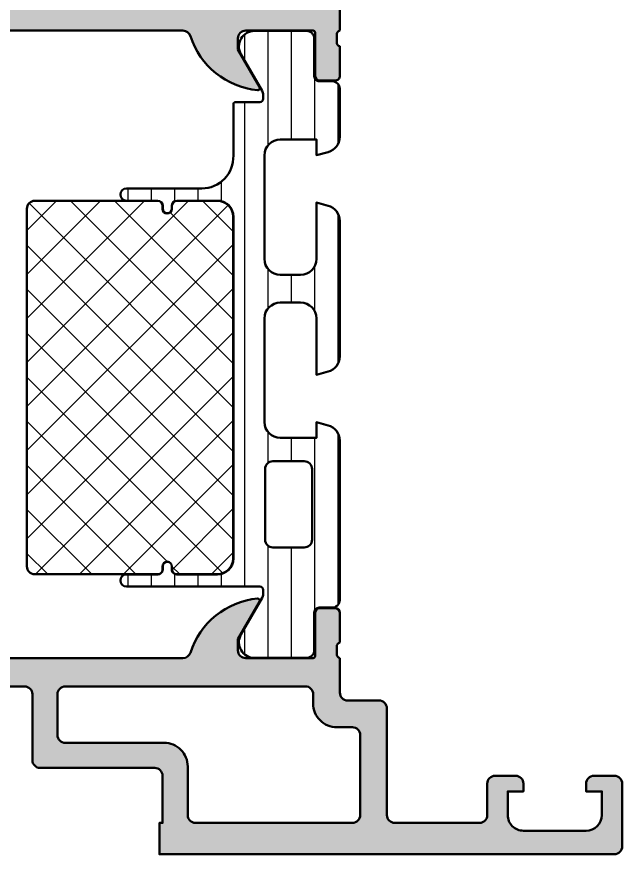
# Model space of a CAD drawing. Extents: x -34.5 to 30, y 0 to 90.
# Drawn here: x -8.6 to 30, y 0 to 53.4 of the extents above; entities that cross this region are included whole.
import ezdxf

# ---------------------------------------------------------------- set-up
doc = ezdxf.new("R2010")
doc.units = 0
for name, color, linetype, lineweight in [('0S-Alu contour', 7, 'Continuous', 50), ('0S-Alu hatch', 252, 'Continuous', 25), ('0S-Plastic contour', 254, 'Continuous', 50), ('0S-Plastic hatch', 253, 'Continuous', 25), ('0S-PT contour', 91, 'Continuous', 50), ('0S-PT hatch', 103, 'Continuous', 25)]:
    doc.layers.add(name, color=color, linetype=linetype, lineweight=lineweight)

# ---------------------------------------------------------------- blocks, each defined once
blk = doc.blocks.new('438040__E23531E3_85E0_4401_9E2F_72FA911D7877_')
at = {"layer": '0S-Alu hatch'}
h = blk.add_hatch(color=256, dxfattribs=at)
edge = h.paths.add_edge_path()
edge.add_line((-29.30000000000018, 88), (-29.30000000000018, 85.50000000000021))
edge.add_ellipse((-29.8000000000004, 85.50000000000021), major_axis=(-0.5000000000002203, 0), ratio=1, start_angle=89.9999999999983, end_angle=180, ccw=False)
edge.add_line((-29.80000000000042, 85), (-34.00012683868368, 85.00000000000011))
edge.add_arc((-34.00012683868369, 84.50000000000018), 0.499999999999929, 89.99999999999837, 180)
edge.add_line((-34.50012683868362, 84.50000000000018), (-34.50012683868363, 84.00000000000011))
edge.add_arc((-34.00012683868363, 84.00000000000011), 0.5, 180, 270)
edge.add_line((-34.00012683868363, 83.50000000000011), (-29.80000000000029, 83.50000000000011))
edge.add_ellipse((-29.80000000000029, 83), major_axis=(-0.5000000000001137, 0), ratio=1, start_angle=180, end_angle=270, ccw=False)
edge.add_line((-29.30000000000018, 83), (-29.30000000000018, 77.4898979485566))
edge.add_ellipse((-29.80000000000018, 77.4898979485566), major_axis=(-0.5, 0), ratio=1, start_angle=101.53695903283642, end_angle=180, ccw=False)
edge.add_line((-29.7, 77), (-29.7, 55))
edge.add_ellipse((-29.80000000000018, 54.51010205144339), major_axis=(-0.5000000000000032, 0), ratio=1, start_angle=180, end_angle=258.4630409671641, ccw=False)
edge.add_line((-29.30000000000018, 54.51010205144339), (-29.30000000000018, 52.49999999999904))
edge.add_ellipse((-29.37883644654304, 52.23247940800655), major_axis=(-0.2788950563267746, 0), ratio=1, start_angle=178.8354106259411, end_angle=253.5801235805083, ccw=False)
edge.add_line((-29.09999900000065, 52.22681100000838), (-29.09999900000065, 51.7732170000082))
edge.add_ellipse((-29.37886709564382, 51.76755634053114), major_axis=(-0.2789255417371507, 0), ratio=1, start_angle=106.42459455535561, end_angle=181.1628700728881, ccw=False)
edge.add_line((-29.30000000000065, 51.5000130000082), (-29.30000000000064, 49.62000199999968))
edge.add_arc((-29.00000000000064, 49.62000199999968), 0.2999999999999936, 180, 270.0000000000007)
edge.add_line((-29.00000000000064, 49.32000199999968), (-28.02002568095785, 49.32000199999968))
edge.add_arc((-28.02002568095785, 49.62000199999969), 0.2999999999999971, 270.0000000000007, 360)
edge.add_line((-27.72002568095786, 49.62000199999969), (-27.72002568095787, 52.37999999999969))
edge.add_ellipse((-27.60002568095787, 52.37999999999969), major_axis=(-0.1199999999999974, 0), ratio=1, start_angle=270.00000000000676, end_angle=360, ccw=False)
edge.add_line((-27.60002568095789, 52.49999999999968), (-23.30000000000024, 52.50000000000022))
edge.add_ellipse((-23.30000000000017, 52.00000000000023), major_axis=(-0.4999999999999929, 0), ratio=1, start_angle=180, end_angle=270.00000000000733, ccw=False)
edge.add_line((-22.80000000000018, 52.00000000000023), (-22.80000000000018, 51.30000000000021))
edge.add_line((-22.80000000000018, 51.30000000000021), (-24.18149545762255, 48.90717967697267))
edge.add_arc((-24.06188021535188, 48.83811978464851), 0.138119784648304, 149.9999999999985, 275.6225775507949)
edge.add_arc((-24.53822324117409, 53.67660886184798), 4.999999999999975, 275.6225775507949, 342.2515836439301)
edge.add_ellipse((-19.30000000000043, 52.00000000000024), major_axis=(-0.499999999999868, 0), ratio=1, start_angle=269.9999999999992, end_angle=342.25158364392996, ccw=False)
edge.add_line((-19.30000000000042, 52.5000000000001), (1.999999999999232, 52.49999999999997))
edge.add_ellipse((1.999999999999225, 51.99999999999928), major_axis=(-0.5000000000006893, 0), ratio=1, start_angle=197.748416356069, end_angle=269.9999999999992, ccw=False)
edge.add_arc((7.23822324117328, 53.67660886184714), 4.999999999999564, 197.7484163560699, 264.3774224492069)
edge.add_arc((6.761880215351247, 48.83811978464806), 0.1381197846482942, 264.3774224492097, 390.0000000000003)
edge.add_line((6.881495457621906, 48.90717967697221), (5.499999999999545, 51.29999999999977))
edge.add_line((5.499999999999545, 51.29999999999977), (5.499999999999552, 51.99999999999977))
edge.add_ellipse((5.999999999999545, 51.99999999999977), major_axis=(-0.4999999999999929, 0), ratio=1, start_angle=270.0000000000008, end_angle=360, ccw=False)
edge.add_line((5.999999999999538, 52.49999999999976), (10.30002568095677, 52.49999999999982))
edge.add_ellipse((10.30002568095677, 52.37999999999982), major_axis=(-0.1199999999999903, 0), ratio=1, start_angle=180, end_angle=270, ccw=False)
edge.add_line((10.42002568095676, 52.37999999999982), (10.42002568095676, 49.62000199999984))
edge.add_arc((10.72002568095676, 49.62000199999984), 0.3000000000000043, 180, 269.9999999999986)
edge.add_line((10.72002568095676, 49.32000199999983), (11.69999999999955, 49.32000199999984))
edge.add_arc((11.69999999999955, 49.62000199999984), 0.2999999999999971, 269.9999999999986, 360)
edge.add_line((11.99999999999955, 49.62000199999984), (11.99999999999955, 51.50001300000834))
edge.add_ellipse((12.07886709564273, 51.76755634053128), major_axis=(-0.2789255417371463, 0), ratio=1, start_angle=-1.1628700728207946, end_angle=73.57540544464331, ccw=False)
edge.add_line((11.79999899999955, 51.77321700000802), (11.79999899999955, 52.22681100000835))
edge.add_ellipse((12.07883644654258, 52.23247940800672), major_axis=(-0.2788950563274164, 0), ratio=1, start_angle=-73.58012358051047, end_angle=1.16458937409692, ccw=False)
edge.add_line((11.99999999999955, 52.49999999999983), (12, 53.79999999999974))
edge.add_arc((11.49999999999977, 53.79999999999991), 0.5000000000002274, 0, 90)
edge.add_line((11.49999999999977, 54.30000000000013), (7.5, 54.30000000000013))
edge.add_ellipse((7.5, 54.80000000000014), major_axis=(-0.5, 0), ratio=1, start_angle=0, end_angle=90, ccw=False)
edge.add_line((7, 54.80000000000014), (7, 67.5))
edge.add_ellipse((7.525026953992664, 68), major_axis=(-0.7250195186467849, 0), ratio=1, start_angle=-43.601349951590976, end_angle=43.60134995159109, ccw=False)
edge.add_line((7, 68.5), (7, 72.49997253417985))
edge.add_ellipse((7.525026953992664, 72.99997253417985), major_axis=(-0.7250195186467849, 0), ratio=1, start_angle=-43.601349951590976, end_angle=43.60134995159109, ccw=False)
edge.add_line((7, 73.49997253417985), (7, 80.20000000000005))
edge.add_line((7, 80.20000000000005), (9.499999999999773, 80.20000000000005))
edge.add_arc((9.499999999999773, 80.70000000000026), 0.5000000000002274, 270, 360)
edge.add_line((10, 80.70000000000026), (10, 81))
edge.add_arc((9.5, 81), 0.5, 0, 90)
edge.add_line((9.5, 81.5), (0.500000000000057, 81.5))
edge.add_ellipse((0.500000000000057, 82.00000000000006), major_axis=(-0.500000000000057, 0), ratio=1, start_angle=0, end_angle=90, ccw=False)
edge.add_line((0, 82.00000000000006), (0, 89.50000000000001))
edge.add_arc((-0.5, 89.50000000000001), 0.5, 0, 90)
edge.add_line((-0.5, 90), (-29.5, 90))
edge.add_line((-29.5, 90), (-29.5, 88))
edge.add_line((-29.5, 88), (-29.30000000000018, 88))
edge = h.paths.add_edge_path()
edge.add_ellipse((-27.00000000000006, 87.49999999999994), major_axis=(-0.4999999999999432, 0), ratio=1, start_angle=270.0000000000004, end_angle=360, ccw=False)
edge.add_line((-27.00000000000006, 87.99999999999989), (-2.300000000000181, 88))
edge.add_ellipse((-2.300000000000178, 87.5), major_axis=(-0.5, 0), ratio=1, start_angle=180, end_angle=270.0000000000004, ccw=False)
edge.add_line((-1.800000000000178, 87.5), (-1.800000000000189, 80.79999999999984))
edge.add_arc((-0.8000000000004092, 80.79999999999984), 0.9999999999997797, 180, 270)
edge.add_line((-0.8000000000004094, 79.80000000000007), (4.800000000000181, 79.80000000000007))
edge.add_ellipse((4.800000000000181, 79.30000000000005), major_axis=(-0.5, 0), ratio=1, start_angle=180, end_angle=270, ccw=False)
edge.add_line((5.300000000000181, 79.30000000000005), (5.300000000000181, 76.80000000000013))
edge.add_line((5.300000000000181, 76.80000000000013), (4.499999999999914, 76.00000000000011))
edge.add_line((4.499999999999914, 76.00000000000011), (4.499999999999907, 65.00000000000011))
edge.add_line((4.499999999999907, 65.00000000000011), (5.299999999999727, 64.20000000000003))
edge.add_line((5.299999999999727, 64.20000000000003), (5.299999999999727, 54.9000000000002))
edge.add_ellipse((4.79999999999967, 54.9000000000002), major_axis=(-0.500000000000057, 0), ratio=1, start_angle=90, end_angle=180, ccw=False)
edge.add_line((4.79999999999967, 54.40000000000015), (-27.00000000000001, 54.40000000000003))
edge.add_ellipse((-27, 54.90000000000003), major_axis=(-0.5, 0), ratio=1, start_angle=0, end_angle=89.9999999999992, ccw=False)
edge.add_line((-27.5, 54.90000000000003), (-27.5, 87.49999999999994))
at = {"layer": '0S-Alu contour', "color": 7}
for points in [[(-0.5, 90), (-29.5, 90), (-29.5, 88), (-29.30000000000018, 88)], [(0, 82.00000000000006), (0, 89.50000000000001)], [(-29.30000000000018, 88), (-29.30000000000018, 85.50000000000021)], [(-27.00000000000006, 87.99999999999989), (-2.300000000000181, 88)], [(-27.5, 54.90000000000003), (-27.5, 87.49999999999994)], [(-1.800000000000178, 87.5), (-1.800000000000189, 80.79999999999984)], [(-29.80000000000042, 85), (-34.00012683868368, 85.00000000000011)], [(-34.50012683868362, 84.50000000000018), (-34.50012683868363, 84.00000000000011)], [(-34.00012683868363, 83.50000000000011), (-29.80000000000029, 83.50000000000011)], [(-29.30000000000018, 83), (-29.30000000000018, 77.4898979485566)], [(9.5, 81.5), (0.500000000000057, 81.5)], [(10, 80.70000000000026), (10, 81)], [(7, 73.49997253417985), (7, 80.20000000000005), (9.499999999999773, 80.20000000000005)], [(-0.8000000000004094, 79.80000000000007), (4.800000000000181, 79.80000000000007)], [(5.300000000000181, 79.30000000000005), (5.300000000000181, 76.80000000000013), (4.499999999999914, 76.00000000000011), (4.499999999999907, 65.00000000000011), (5.299999999999727, 64.20000000000003), (5.299999999999727, 54.9000000000002)], [(-29.7, 77), (-29.7, 55)], [(7, 68.5), (7, 72.49997253417985)], [(7, 54.80000000000014), (7, 67.5)], [(-29.30000000000018, 54.51010205144339), (-29.30000000000018, 52.49999999999904)], [(4.79999999999967, 54.40000000000015), (-27.00000000000001, 54.40000000000003)], [(11.49999999999977, 54.30000000000013), (7.5, 54.30000000000013)], [(11.99999999999955, 52.49999999999983), (12, 53.79999999999974)], [(-27.72002568095786, 49.62000199999969), (-27.72002568095787, 52.37999999999969)], [(-27.60002568095789, 52.49999999999968), (-23.30000000000024, 52.50000000000022)], [(-19.30000000000042, 52.5000000000001), (1.999999999999232, 52.49999999999997)], [(5.999999999999538, 52.49999999999976), (10.30002568095677, 52.49999999999982)], [(10.42002568095676, 52.37999999999982), (10.42002568095676, 49.62000199999984)], [(-29.09999900000065, 52.22681100000838), (-29.09999900000065, 51.7732170000082)], [(-22.80000000000018, 52.00000000000023), (-22.80000000000018, 51.30000000000021), (-24.18149545762255, 48.90717967697267)], [(6.881495457621906, 48.90717967697221), (5.499999999999545, 51.29999999999977), (5.499999999999552, 51.99999999999977)], [(11.79999899999955, 51.77321700000802), (11.79999899999955, 52.22681100000835)], [(-29.30000000000065, 51.5000130000082), (-29.30000000000064, 49.62000199999968)], [(11.99999999999955, 49.62000199999984), (11.99999999999955, 51.50001300000834)], [(-29.00000000000064, 49.32000199999968), (-28.02002568095785, 49.32000199999968)], [(10.72002568095676, 49.32000199999983), (11.69999999999955, 49.32000199999984)]]:
    blk.add_lwpolyline(points, dxfattribs=at)
for centre, radius, start, end in [((-0.5, 89.50000000000001), 0.5, 0, 90), ((-34.00012683868369, 84.50000000000018), 0.499999999999929, 89.99999999999837, 180), ((-34.00012683868363, 84.00000000000011), 0.5, 180, 270), ((9.5, 81), 0.5, 0, 90), ((-0.8000000000004092, 80.79999999999984), 0.9999999999997797, 180, 270), ((9.499999999999773, 80.70000000000026), 0.5000000000002274, 270, 0), ((11.49999999999977, 53.79999999999991), 0.5000000000002274, 0, 90), ((-24.53822324117409, 53.67660886184798), 4.999999999999975, 275.6225775507949, 342.2515836439301), ((7.23822324117328, 53.67660886184714), 4.999999999999564, 197.7484163560699, 264.3774224492069), ((-29.00000000000064, 49.62000199999968), 0.2999999999999936, 180, 270.0000000000007), ((-28.02002568095785, 49.62000199999969), 0.2999999999999971, 270.0000000000007, 0), ((10.72002568095676, 49.62000199999984), 0.3000000000000043, 180, 269.9999999999986), ((11.69999999999955, 49.62000199999984), 0.2999999999999971, 269.9999999999986, 0), ((-24.06188021535188, 48.83811978464851), 0.138119784648304, 149.9999999999985, 275.6225775507949), ((6.761880215351247, 48.83811978464806), 0.1381197846482942, 264.3774224492097, 30.00000000000028)]:
    blk.add_arc(centre, radius, start, end, dxfattribs=at)
at = {"layer": '0S-Alu contour', "color": 7, "extrusion": (0, 0, -1)}
for centre, radius, start, end in [((27.00000000000006, 87.49999999999994), 0.4999999999999432, 0, 89.99999999999959), ((2.300000000000178, 87.5), 0.5, 89.99999999999959, 180), ((29.8000000000004, 85.50000000000021), 0.5000000000002203, 180, 270.0000000000017), ((29.80000000000029, 83), 0.5000000000001137, 90, 180), ((-0.500000000000057, 82.00000000000006), 0.500000000000057, 270, 0), ((-4.800000000000181, 79.30000000000005), 0.5, 90, 180), ((29.80000000000018, 77.4898979485566), 0.5, 180, 258.4630409671636), ((-7.525026953992664, 72.99997253417985), 0.7250195186467849, 316.398650048409, 43.60134995159103), ((-7.525026953992664, 68), 0.7250195186467849, 316.398650048409, 43.60134995159103), ((29.80000000000018, 54.51010205144339), 0.5000000000000032, 101.5369590328359, 180), ((27, 54.90000000000003), 0.5, 270.0000000000008, 0), ((-4.79999999999967, 54.9000000000002), 0.500000000000057, 180, 270), ((-7.5, 54.80000000000014), 0.5, 270, 0), ((29.37883644654304, 52.23247940800655), 0.2788950563267746, 106.4198764194917, 181.164589374059), ((27.60002568095787, 52.37999999999969), 0.1199999999999974, 0, 89.99999999999324), ((23.30000000000017, 52.00000000000023), 0.4999999999999929, 89.99999999999265, 180), ((19.30000000000043, 52.00000000000024), 0.499999999999868, 17.74841635607002, 90.00000000000081), ((-1.999999999999225, 51.99999999999928), 0.5000000000006893, 90.00000000000081, 162.251583643931), ((-5.999999999999545, 51.99999999999977), 0.4999999999999929, 0, 89.9999999999992), ((-10.30002568095677, 52.37999999999982), 0.1199999999999903, 90, 180), ((-12.07883644654258, 52.23247940800672), 0.2788950563274164, 358.8354106259031, 73.58012358051053), ((29.37886709564382, 51.76755634053114), 0.2789255417371507, 178.8371299271119, 253.5754054446444), ((-12.07886709564273, 51.76755634053128), 0.2789255417371463, 286.4245945553567, 1.162870072820715)]:
    blk.add_arc(centre, radius, start, end, dxfattribs=at)
blk = doc.blocks.new('439060__152539B0_4A6F_4C55_A542_17E8E9B8A431_')
at = {"layer": '0S-PT hatch'}
h = blk.add_hatch(dxfattribs=at)
h.set_pattern_fill('ANSI37', color=256, scale=0.625, angle=90, style=0)
h.set_pattern_definition([(135, (0, 0), (-1.403165018917055, -1.403165018917055), []), (225, (0, 0), (1.403165018917055, -1.403165018917055), [])])
edge = h.paths.add_edge_path()
edge.add_line((-7.950590762098972, 41.15000067783251), (-7.950571689741781, 18.35001069264183))
edge.add_arc((-7.45054837124071, 18.35001111092647), 0.5000233185012464, 180.0000479331366, 270)
edge.add_line((-7.45054837124071, 17.84998779242522), (0.4000026494624649, 17.84998779296893))
edge.add_arc((0.4000026494416887, 18.149987792969), 0.3000000000000682, 270.0000000039679, 360)
edge.add_line((0.7000026494417569, 18.149987792969), (0.7000026494417569, 18.34998779296893))
edge.add_ellipse((0.999998071805038, 18.34998779296893), major_axis=(-0.2999954223632812, 0), ratio=1, start_angle=180, end_angle=360, ccw=False)
edge.add_line((1.299993494168319, 18.34998779296893), (1.299993494168319, 18.14998779296896))
edge.add_arc((1.599993494168341, 18.14998779296894), 0.300000000000022, 180, 270.0000000000006)
edge.add_line((1.599993494168344, 17.84998779296892), (4.199995422361986, 17.84998779296893))
edge.add_arc((4.199995422361979, 18.84998779296893), 1, 270.0000000000004, 360)
edge.add_line((5.199995422361979, 18.84998779296893), (5.199976350004291, 40.65000087487804))
edge.add_arc((4.199976350004668, 40.64999999999975), 1.000000000000005, 5.01187674121e-05, 89.99999993620733)
edge.add_line((4.19997635111806, 41.64999999999976), (1.599932748493323, 41.65000000289459))
edge.add_arc((1.599932748493323, 41.35004167571561), 0.2999583271789845, 90, 180)
edge.add_line((1.299974421314338, 41.35004167571561), (1.299974421811015, 41.15002441406228))
edge.add_ellipse((0.9999789994477339, 41.15002441406228), major_axis=(-0.2999954223632812, 0), ratio=1, start_angle=0, end_angle=180, ccw=False)
edge.add_line((0.6999835770844527, 41.15002441406229), (0.6999835770844527, 41.35002441406226))
edge.add_arc((0.3999835770844413, 41.35002441406226), 0.3000000000000114, 0, 89.9999999960327)
edge.add_line((0.399983577105214, 41.65002441406227), (-7.450567443597961, 41.65002441460597))
edge.add_arc((-7.450567443597957, 41.15000109610479), 0.5000233185011851, 90.0000000000004, 180.0000479331366)
at = {"layer": '0S-PT contour', "color": 7}
for points in [[(0.399983577105214, 41.65002441406227), (-7.450567443597961, 41.65002441460597)], [(4.19997635111806, 41.64999999999976), (1.599932748493323, 41.65000000289459)], [(-7.950590762098972, 41.15000067783251), (-7.950571689741781, 18.35001069264183)], [(0.6999835770844527, 41.15002441406229), (0.6999835770844527, 41.35002441406226)], [(1.299974421314338, 41.35004167571561), (1.299974421811015, 41.15002441406228)], [(5.199995422361979, 18.84998779296893), (5.199976350004291, 40.65000087487804)], [(0.7000026494417569, 18.149987792969), (0.7000026494417569, 18.34998779296893)], [(1.299993494168319, 18.34998779296893), (1.299993494168319, 18.14998779296896)], [(-7.45054837124071, 17.84998779242522), (0.4000026494624649, 17.84998779296893)], [(1.599993494168344, 17.84998779296892), (4.199995422361986, 17.84998779296893)]]:
    blk.add_lwpolyline(points, dxfattribs=at)
for centre, radius, start, end in [((-7.450567443597957, 41.15000109610479), 0.5000233185011851, 90.0000000000004, 180.0000479331366), ((0.3999835770844413, 41.35002441406226), 0.3000000000000114, 0, 89.9999999960327), ((1.599932748493323, 41.35004167571561), 0.2999583271789845, 90, 180), ((4.199976350004668, 40.64999999999975), 1.000000000000005, 5.01187674121e-05, 89.99999993620733), ((4.199995422361979, 18.84998779296893), 1, 270.0000000000004, 0), ((-7.45054837124071, 18.35001111092647), 0.5000233185012464, 180.0000479331366, 270), ((0.4000026494416887, 18.149987792969), 0.3000000000000682, 270.0000000039679, 0), ((1.599993494168341, 18.14998779296894), 0.300000000000022, 180, 270.0000000000006)]:
    blk.add_arc(centre, radius, start, end, dxfattribs=at)
at = {"layer": '0S-PT contour', "color": 7, "extrusion": (0, 0, -1)}
for centre, start, end in [((-0.9999789994477339, 41.15002441406228), 180, 0), ((-0.999998071805038, 18.34998779296893), 0, 180)]:
    blk.add_arc(centre, 0.2999954223632812, start, end, dxfattribs=at)
blk = doc.blocks.new('284832__965E23E4_B15E_464A_A4B8_D2CCC502D995___92FE0ADF_F8D4_47C2_87F5_77A51D35E9C2_')
at = {"layer": '0S-Plastic hatch'}
h = blk.add_hatch(dxfattribs=at)
h.set_pattern_fill('ANSI31', color=256, scale=0.4680000000000001, angle=45, style=0)
h.set_pattern_definition([(90, (0, 0), (-1.4859, 0), [])])
edge = h.paths.add_edge_path()
edge.add_line((11.98999537869346, 48.78996489895537), (11.98999537869346, 45.71924646178037))
edge.add_ellipse((10.99888836588864, 45.7199475525203), major_axis=(-0.9911072607740806, 0), ratio=1, start_angle=105.0599526010364, end_angle=179.9594700337808, ccw=False)
edge.add_line((11.25640738815018, 44.76288038897713), (10.50999567681703, 44.56330506509135))
edge.add_line((10.50999567681703, 44.56330506509135), (10.51001849575974, 45.56027989933023))
edge.add_line((10.51001849575974, 45.56027989933023), (8.199999956382115, 45.56027989933023))
edge.add_arc((8.200110527552752, 44.55016169777872), 1.010118207603279, 90.006271802031, 179.9932286628076)
edge.add_line((7.18999232700364, 44.55028107569852), (7.189992326934337, 37.95027150066351))
edge.add_arc((8.200102166039912, 37.95038973924689), 1.010109846025793, 180.0067067674602, 269.9936636278895)
edge.add_line((8.199990457430687, 36.94027989939805), (9.499999199810153, 36.94027989933755))
edge.add_arc((9.499880497393683, 37.95041767133398), 1.010137778970852, 270.0067328909373, 359.9921076691659)
edge.add_line((10.51001826678121, 37.95027852772545), (10.51001826687557, 41.53725369989003))
edge.add_line((10.51001826687557, 41.53725369989003), (11.25640672868463, 41.33761855155229))
edge.add_ellipse((10.99881045904502, 40.38048353022939), major_axis=(-0.9911928607365044, 0), ratio=1, start_angle=180.0452109689555, end_angle=254.93675467053248, ccw=False)
edge.add_line((11.99000301119958, 40.38126566087487), (11.9900030080864, 31.71928624697808))
edge.add_ellipse((10.99885476503783, 31.71998736674647), major_axis=(-0.9911484910280517, 0), ratio=1, start_angle=105.0599525907462, end_angle=179.9594700416943, ccw=False)
edge.add_line((11.25638449996867, 30.76288038897772), (10.51001826687562, 30.56331722504897))
edge.add_line((10.51001826687562, 30.56331722504897), (10.51001826687528, 34.15028600616297))
edge.add_arc((9.499880401965711, 34.15014813886061), 1.010137874317889, 0.0078199371087486, 89.99319470863647)
edge.add_line((9.500000380829675, 35.16028600605326), (8.199991557581491, 35.160286006123))
edge.add_arc((8.200102127824039, 34.15017620429998), 1.01010980787472, 90.00627180154177, 179.9932286628076)
edge.add_line((7.189992327003428, 34.15029558122709), (7.18999537869498, 27.54999262879097))
edge.add_arc((8.200110563056285, 27.55011087038378), 1.010115191281838, 180.0067069026095, 269.9999667659739)
edge.add_line((8.200109977145855, 26.53999567910211), (10.51001849575991, 26.53999568517991))
edge.add_line((10.51001849575991, 26.53999568517991), (10.50999567684269, 27.53696940596763))
edge.add_line((10.50999567684269, 27.53696940596763), (11.25638384049949, 27.33733433737621))
edge.add_ellipse((10.99879559490828, 26.38022913144569), major_axis=(-0.9911619844839027, 0), ratio=1, start_angle=180.0452109688829, end_angle=254.9367546567625, ccw=False)
edge.add_line((11.98995727081985, 26.38101123772592), (11.98995721905194, 16.20999701052764))
edge.add_ellipse((11.49995721905185, 16.20999701287165), major_axis=(-0.4900000000000873, 0), ratio=1, start_angle=90.0000008990117, end_angle=180, ccw=False)
edge.add_line((11.4999572267403, 15.71999701287156), (10.67962459952724, 15.71999699999995))
edge.add_arc((10.67962460439136, 15.40999699999989), 0.3100000000000592, 90.0000008990114, 180.0079887989757)
edge.add_line((10.36962460740465, 15.40995377643795), (10.36995922894156, 13.01006429704225))
edge.add_ellipse((9.879963256274237, 13.0099959774232), major_axis=(-0.4899959774301962, 0), ratio=1, start_angle=89.9999999981921, end_angle=180.0079886898016, ccw=False)
edge.add_line((9.879963256258776, 12.519999999993), (6.564738391281942, 12.51999999999995))
edge.add_ellipse((6.552920486737576, 13.50992946068486), major_axis=(-0.9899999999998621, 0), ratio=1, start_angle=-29.999996599342808, end_angle=90.68397185399908, ccw=False)
edge.add_line((5.695555307611534, 14.00492940979788), (7.041630248713865, 16.33639991815506))
edge.add_arc((6.599957277648904, 16.59139989194055), 0.5099999999999497, 330.0000034006598, 360)
edge.add_line((7.109957277648853, 16.59139989194055), (7.109957277648902, 16.8500000128688))
edge.add_arc((6.899957277648901, 16.85000001286883), 0.2100000000000008, 0, 90.00000000000193)
edge.add_line((6.899957277648894, 17.06000001286883), (-1.60000044598447, 17.06000001286897))
edge.add_ellipse((-1.600000445984488, 17.44999390935334), major_axis=(-0.3899938964843699, 0), ratio=1, start_angle=-89.99999999999739, end_angle=90.00000000000261, ccw=False)
edge.add_line((-1.600000445984505, 17.83998780583771), (0.4000026057730395, 17.83998780583771))
edge.add_arc((0.4000026057730431, 18.14998780583784), 0.3100000000001302, 269.9999999999993, 360)
edge.add_line((0.7100026057731732, 18.14998780583784), (0.7100026057731661, 18.34998780584014))
edge.add_ellipse((0.9999980281365026, 18.34998780584008), major_axis=(-0.2899954223633365, 0), ratio=1, start_angle=180, end_angle=360, ccw=False)
edge.add_line((1.289993450499839, 18.34998780584003), (1.289993450499725, 18.14998780583801))
edge.add_arc((1.599993450499908, 18.14998780583784), 0.3100000000001835, 180, 270.0000000000013)
edge.add_line((1.599993450499916, 17.83998780583765), (4.199957233980448, 17.83998780583771))
edge.add_arc((4.199957233980427, 18.84998780583783), 1.010000000000118, 270.0000000000012, 360)
edge.add_line((5.209957233980546, 18.84998780583783), (5.20995723397894, 40.6500000128689))
edge.add_arc((4.199957233978807, 40.65000001286883), 1.010000000000133, 0, 90.00000000002096)
edge.add_line((4.199957233978437, 41.66000001286897), (1.599993450499795, 41.66000001286805))
edge.add_arc((1.599993450499901, 41.35000001286798), 0.3100000000000662, 90.00000000001971, 180)
edge.add_line((1.289993450499835, 41.35000001286798), (1.289993450499725, 41.15000001286501))
edge.add_ellipse((0.9999980281364457, 41.15000001286506), major_axis=(-0.2899954223632797, 0), ratio=1, start_angle=0, end_angle=180, ccw=False)
edge.add_line((0.7100026057731661, 41.15000001286509), (0.7100026057730453, 41.3500000128683))
edge.add_arc((0.4000026057730893, 41.35000001286812), 0.3099999999999561, 0, 89.99999999998226)
edge.add_line((0.4000026057731853, 41.66000001286808), (-1.600000445984598, 41.66000001286869))
edge.add_ellipse((-1.600000445984591, 42.04999390935308), major_axis=(-0.3899938964843841, 0), ratio=1, start_angle=-90.00000000000102, end_angle=89.99999999999898, ccw=False)
edge.add_line((-1.600000445984584, 42.43998780583746), (3.201595422282494, 42.43998780583793))
edge.add_arc((3.201595422282309, 44.44998780583794), 2.010000000000005, 270.0000000000053, 362.2863058229323)
edge.add_line((5.209995378693446, 44.53017268650607), (5.209995378693214, 47.79999996007895))
edge.add_ellipse((5.349995378693201, 47.79999996007896), major_axis=(-0.1399999999999864, 0), ratio=1, start_angle=269.99999999999125, end_angle=360, ccw=False)
edge.add_line((5.349995378693222, 47.93999996007895), (6.899953779976733, 47.9399999600788))
edge.add_arc((6.89995377997674, 48.14999996007862), 0.2099999999998161, 269.9999999999981, 359.9992250509612)
edge.add_line((7.109953779957348, 48.14999711974204), (7.109957277602227, 48.40859321013584))
edge.add_arc((6.599957277645607, 48.40860010805831), 0.5100000000032678, 359.999225055194, 389.9999965992467)
edge.add_line((7.041630248713858, 48.66360008184474), (5.695555307611407, 50.99507059020193))
edge.add_ellipse((6.55292048673747, 51.490070539315), major_axis=(-0.9899999999999041, 0), ratio=1, start_angle=-90.6839718540549, end_angle=29.999996599344627, ccw=False)
edge.add_line((6.564738391282801, 52.47999999999994), (9.879963256258883, 52.48000000000691))
edge.add_ellipse((9.879963256258876, 51.99000402256113), major_axis=(-0.4899959774457798, 0), ratio=1, start_angle=179.9996975194317, end_angle=269.9999999999992, ccw=False)
edge.add_line((10.36995923369782, 51.99000143573426), (10.36962460740469, 49.59004622299281))
edge.add_arc((10.6796246043975, 49.59000300000597), 0.3100000000060836, 179.9920113073242, 269.9999999988772)
edge.add_line((10.67962460439143, 49.28000299999989), (11.49995727764894, 49.2800029999999))
edge.add_ellipse((11.49995727764895, 48.78996489895538), major_axis=(-0.4900381010445117, 0), ratio=1, start_angle=180, end_angle=270.00000000000165, ccw=False)
edge = h.paths.add_edge_path()
edge.add_line((7.23178191399981, 24.55472401122467), (7.23178191399981, 20.05472401122472))
edge.add_arc((7.73178191399981, 20.05472401122472), 0.5, 180, 270)
edge.add_line((7.73178191399981, 19.55472401122472), (9.731778751672579, 19.55472401122472))
edge.add_arc((9.731778751672579, 20.05472401122469), 0.4999999999999716, 270, 359.9999521581937)
edge.add_line((10.23177875167237, 20.05472359372618), (10.2317825093115, 24.55472363546074))
edge.add_arc((9.731782509311628, 24.5547240112246), 0.5000000000000134, 359.9999569372958, 450)
edge.add_line((9.731782509311628, 25.05472401122461), (7.731781913999753, 25.05472401122461))
edge.add_arc((7.731781913999761, 24.55472401122467), 0.4999999999999432, 90.00000000000081, 180)
at = {"layer": '0S-Alu contour', "color": 7}
for points in [[(9.731782509311628, 25.05472401122461), (7.731781913999753, 25.05472401122461)], [(7.23178191399981, 24.55472401122467), (7.23178191399981, 20.05472401122472)], [(10.23177875167237, 20.05472359372618), (10.2317825093115, 24.55472363546074)], [(7.73178191399981, 19.55472401122472), (9.731778751672579, 19.55472401122472)]]:
    blk.add_lwpolyline(points, dxfattribs=at)
for centre, radius, start, end in [((7.731781913999761, 24.55472401122467), 0.4999999999999432, 90.00000000000081, 180), ((9.731782509311628, 24.5547240112246), 0.5000000000000134, 359.9999569372958, 90), ((7.73178191399981, 20.05472401122472), 0.5, 180, 270), ((9.731778751672579, 20.05472401122469), 0.4999999999999716, 270, 359.9999521581937)]:
    blk.add_arc(centre, radius, start, end, dxfattribs=at)
at = {"layer": '0S-Plastic contour', "color": 7}
for points in [[(6.564738391282801, 52.47999999999994), (9.879963256258883, 52.48000000000691)], [(10.36995923369782, 51.99000143573426), (10.36962460740469, 49.59004622299281)], [(7.041630248713858, 48.66360008184474), (5.695555307611407, 50.99507059020193)], [(10.67962460439143, 49.28000299999989), (11.49995727764894, 49.2800029999999)], [(11.98999537869346, 48.78996489895537), (11.98999537869346, 45.71924646178037)], [(7.109953779957348, 48.14999711974204), (7.109957277602227, 48.40859321013584)], [(5.209995378693446, 44.53017268650607), (5.209995378693214, 47.79999996007895)], [(5.349995378693222, 47.93999996007895), (6.899953779976733, 47.9399999600788)], [(11.25640738815018, 44.76288038897713), (10.50999567681703, 44.56330506509135), (10.51001849575974, 45.56027989933023), (8.199999956382115, 45.56027989933023)], [(7.18999232700364, 44.55028107569852), (7.189992326934337, 37.95027150066351)], [(-1.600000445984584, 42.43998780583746), (3.201595422282494, 42.43998780583793)], [(0.4000026057731853, 41.66000001286808), (-1.600000445984598, 41.66000001286869)], [(4.199957233978437, 41.66000001286897), (1.599993450499795, 41.66000001286805)], [(0.7100026057731661, 41.15000001286509), (0.7100026057730453, 41.3500000128683)], [(1.289993450499835, 41.35000001286798), (1.289993450499725, 41.15000001286501)], [(10.51001826678121, 37.95027852772545), (10.51001826687557, 41.53725369989003), (11.25640672868463, 41.33761855155229)], [(5.209957233980546, 18.84998780583783), (5.20995723397894, 40.6500000128689)], [(11.99000301119958, 40.38126566087487), (11.9900030080864, 31.71928624697808)], [(8.199990457430687, 36.94027989939805), (9.499999199810153, 36.94027989933755)], [(9.500000380829675, 35.16028600605326), (8.199991557581491, 35.160286006123)], [(7.189992327003428, 34.15029558122709), (7.18999537869498, 27.54999262879097)], [(11.25638449996867, 30.76288038897772), (10.51001826687562, 30.56331722504897), (10.51001826687528, 34.15028600616297)], [(8.200109977145855, 26.53999567910211), (10.51001849575991, 26.53999568517991), (10.50999567684269, 27.53696940596763), (11.25638384049949, 27.33733433737621)], [(11.98995727081985, 26.38101123772592), (11.98995721905194, 16.20999701052764)], [(0.7100026057731732, 18.14998780583784), (0.7100026057731661, 18.34998780584014)], [(1.289993450499839, 18.34998780584003), (1.289993450499725, 18.14998780583801)], [(-1.600000445984505, 17.83998780583771), (0.4000026057730395, 17.83998780583771)], [(1.599993450499916, 17.83998780583765), (4.199957233980448, 17.83998780583771)], [(6.899957277648894, 17.06000001286883), (-1.60000044598447, 17.06000001286897)], [(7.109957277648853, 16.59139989194055), (7.109957277648902, 16.8500000128688)], [(5.695555307611534, 14.00492940979788), (7.041630248713865, 16.33639991815506)], [(11.4999572267403, 15.71999701287156), (10.67962459952724, 15.71999699999995)], [(10.36962460740465, 15.40995377643795), (10.36995922894156, 13.01006429704225)], [(9.879963256258776, 12.519999999993), (6.564738391281942, 12.51999999999995)]]:
    blk.add_lwpolyline(points, dxfattribs=at)
at = {"layer": '0S-Plastic contour', "color": 7, "extrusion": (0, 0, -1)}
for centre, radius, start, end in [((-6.55292048673747, 51.490070539315), 0.9899999999999042, 330.0000034006554, 90.68397185405499), ((-9.879963256258876, 51.99000402256113), 0.4899959774457799, 90.00000000000082, 180.0003024805684), ((-11.49995727764895, 48.78996489895538), 0.4900381010445117, 89.99999999999834, 180), ((-5.349995378693201, 47.79999996007896), 0.1399999999999864, 0, 90.00000000000873), ((-10.99888836588864, 45.7199475525203), 0.9911072607740806, 180.0405299662192, 254.9400473989636), ((1.600000445984591, 42.04999390935308), 0.3899938964843841, 270.000000000001, 90.00000000000104), ((-0.9999980281364457, 41.15000001286506), 0.2899954223632797, 180, 0), ((-10.99881045904502, 40.38048353022939), 0.9911928607365044, 105.0632453294675, 179.9547890310445), ((-10.99885476503783, 31.71998736674647), 0.9911484910280517, 180.0405299583058, 254.9400474092538), ((-10.99879559490828, 26.38022913144569), 0.9911619844839027, 105.0632453432375, 179.9547890311171), ((-0.9999980281365026, 18.34998780584008), 0.2899954223633365, 0, 180), ((1.600000445984488, 17.44999390935334), 0.3899938964843699, 269.9999999999974, 89.99999999999739), ((-11.49995721905185, 16.20999701287165), 0.4900000000000873, 180, 269.9999991009883), ((-6.552920486737576, 13.50992946068486), 0.9899999999998623, 269.3160281460009, 29.99999659934275), ((-9.879963256274237, 13.0099959774232), 0.4899959774301962, 179.9920113101984, 270.0000000018079)]:
    blk.add_arc(centre, radius, start, end, dxfattribs=at)
at = {"layer": '0S-Plastic contour', "color": 7}
for centre, radius, start, end in [((10.6796246043975, 49.59000300000597), 0.3100000000060836, 179.9920113073242, 269.9999999988772), ((6.599957277645607, 48.40860010805831), 0.5100000000032678, 359.999225055194, 29.99999659924668), ((6.89995377997674, 48.14999996007862), 0.2099999999998161, 269.9999999999981, 359.9992250509612), ((8.200110527552752, 44.55016169777872), 1.010118207603279, 90.006271802031, 179.9932286628076), ((3.201595422282309, 44.44998780583794), 2.010000000000005, 270.0000000000053, 2.286305822932307), ((0.4000026057730893, 41.35000001286812), 0.3099999999999561, 0, 89.99999999998226), ((1.599993450499901, 41.35000001286798), 0.3100000000000662, 90.00000000001971, 180), ((4.199957233978807, 40.65000001286883), 1.010000000000133, 0, 90.00000000002096), ((8.200102166039912, 37.95038973924689), 1.010109846025793, 180.0067067674602, 269.9936636278895), ((9.499880497393683, 37.95041767133398), 1.010137778970852, 270.0067328909373, 359.9921076691659), ((8.200102127824039, 34.15017620429998), 1.01010980787472, 90.00627180154177, 179.9932286628076), ((9.499880401965711, 34.15014813886061), 1.010137874317889, 0.0078199371087486, 89.99319470863647), ((8.200110563056285, 27.55011087038378), 1.010115191281838, 180.0067069026095, 269.9999667659739), ((4.199957233980427, 18.84998780583783), 1.010000000000118, 270.0000000000012, 0), ((0.4000026057730431, 18.14998780583784), 0.3100000000001302, 269.9999999999993, 0), ((1.599993450499908, 18.14998780583784), 0.3100000000001835, 180, 270.0000000000013), ((6.899957277648901, 16.85000001286883), 0.2100000000000008, 0, 90.00000000000193), ((6.599957277648904, 16.59139989194055), 0.5099999999999497, 330.0000034006598, 0), ((10.67962460439136, 15.40999699999989), 0.3100000000000592, 90.0000008990114, 180.0079887989757)]:
    blk.add_arc(centre, radius, start, end, dxfattribs=at)
blk = doc.blocks.new('438060__0FDC637D_6D78_4E64_8BAD_6BCB63FD31F9_')
at = {"layer": '0S-Alu hatch'}
h = blk.add_hatch(color=256, dxfattribs=at)
edge = h.paths.add_edge_path()
edge.add_line((-34.0000000000005, 10.69999980926532), (-8.100015449524818, 10.69999980926532))
edge.add_ellipse((-8.100015449524818, 10.19999980926532), major_axis=(-0.5, 0), ratio=1, start_angle=180, end_angle=270, ccw=False)
edge.add_line((-7.600015449524818, 10.19999980926532), (-7.600015449524814, 6.000001268499389))
edge.add_arc((-7.100015449524587, 6.000001268499389), 0.5000000000002274, 180, 270)
edge.add_line((-7.100015449524587, 5.500001268499161), (0.1999834329650838, 5.500001268499161))
edge.add_ellipse((0.1999834329650873, 5.000001268499104), major_axis=(-0.500000000000057, 0), ratio=1, start_angle=180.0000158811079, end_angle=270.0000000000004, ccw=False)
edge.add_line((0.6999834329651251, 5.000001407087915), (0.6999842643728904, 1.999999904632872))
edge.add_line((0.6999842643728904, 1.999999904632872), (0.4999901733410504, 1.999999855727978))
edge.add_line((0.4999901733410504, 1.999999855727978), (0.4999901733410504, 1.847e-13))
edge.add_line((0.4999901733410504, 1.847e-13), (29.49996816381239, -2.498979e-10))
edge.add_arc((29.49996816381239, 0.5000158144579387), 0.5000158147078367, 270, 360)
edge.add_line((29.99998397852022, 0.5000158144579387), (29.99998397920186, 4.49996948242223))
edge.add_arc((29.4999534606927, 4.499969482422287), 0.5000305185091634, 0, 89.99999998974143)
edge.add_line((29.49995346078222, 5.00000000093145), (28.19995040777039, 5.000000000232958))
edge.add_arc((28.19995040777044, 4.500030514260188), 0.4999694859727697, 90.00000000000487, 180)
edge.add_line((27.69998092179767, 4.500030514260188), (27.69998092651278, 4.000000000000071))
edge.add_line((27.69998092651278, 4.000000000000071), (28.69998092651234, 4.000000000000071))
edge.add_line((28.69998092651234, 4.000000000000071), (28.69998092700809, 2.500031459642073))
edge.add_ellipse((27.69994946687225, 2.500031459641462), major_axis=(-1.000031460135843, 0), ratio=1, start_angle=90.00000000000449, end_angle=180, ccw=False)
edge.add_line((27.69994946687233, 1.499999999505618), (23.6999809265124, 1.500000000000071))
edge.add_ellipse((23.69998092651233, 2.500000000029629), major_axis=(-1.000000000029558, 0), ratio=1, start_angle=0, end_angle=90.00000000000449, ccw=False)
edge.add_line((22.69998092648277, 2.500000000029629), (22.69998092651324, 4.000000000000184))
edge.add_line((22.69998092651324, 4.000000000000184), (23.69998092651278, 4.000000000000412))
edge.add_line((23.69998092651278, 4.000000000000412), (23.69998092744404, 4.499969482422002))
edge.add_arc((23.19995040893483, 4.499969482422002), 0.5000305185092131, 0, 89.9999999970535)
edge.add_line((23.19995040896055, 5.000000000931215), (21.89998603671195, 5.000000000066805))
edge.add_arc((21.89998603671186, 4.499991838042845), 0.5000081620239599, 89.99999999999022, 180)
edge.add_line((21.39997787468791, 4.499991838042845), (21.39997787568623, 2.500030517579162))
edge.add_ellipse((20.89994735717644, 2.500030517579048), major_axis=(-0.5000305185097887, 0), ratio=1, start_angle=90.00000000071083, end_angle=180, ccw=False)
edge.add_line((20.89994735718265, 1.99999999906926), (15.49999214022844, 1.99999999993355))
edge.add_ellipse((15.49999214022841, 2.500008161957993), major_axis=(-0.500008162024443, 0), ratio=1, start_angle=0, end_angle=90.00000000000318, ccw=False)
edge.add_line((14.99998397820397, 2.500008161957993), (14.99998397850341, 9.300018310081668))
edge.add_arc((14.4999992368273, 9.300018310081668), 0.4999847416761157, 0, 90.0000000066695)
edge.add_line((14.4999992367691, 9.800003051757784), (12.49997634957451, 9.800003051524968))
edge.add_ellipse((12.49997634957451, 10.29998779349301), major_axis=(-0.4999847419680492, 0), ratio=1, start_angle=0.0008940665281897964, end_angle=90.0000000000008, ccw=False)
edge.add_line((11.99999160766733, 10.29997999152523), (11.99995727764892, 12.49999999999996))
edge.add_ellipse((12.07879372419197, 12.76752059199308), major_axis=(-0.2788950563274364, 0), ratio=1, start_angle=-1.1645893740878819, end_angle=73.5801235805065, ccw=False)
edge.add_line((11.79995627764891, 12.7731889999914), (11.79995627764891, 13.22678299999161))
edge.add_ellipse((12.07882437329209, 13.2324436594685), major_axis=(-0.2789255417371542, 0), ratio=1, start_angle=-73.57540544464422, end_angle=1.1628700728513763, ccw=False)
edge.add_line((11.99995727764892, 13.49998699999144), (11.99995727764892, 15.37999799999994))
edge.add_arc((11.69995727764892, 15.37999799999994), 0.2999999999999971, 0, 90)
edge.add_line((11.69995727764892, 15.67999799999994), (10.71998295860613, 15.67999799999995))
edge.add_arc((10.71998295860613, 15.37999799999994), 0.3000000000000114, 90, 180)
edge.add_line((10.41998295860612, 15.37999799999994), (10.41998295860612, 12.61999999999996))
edge.add_ellipse((10.29998295860612, 12.61999999999996), major_axis=(-0.1200000000000045, 0), ratio=1, start_angle=90, end_angle=180, ccw=False)
edge.add_line((10.29998295860612, 12.49999999999996), (5.999957277648917, 12.49999999999996))
edge.add_ellipse((5.999957277648917, 12.99999999999996), major_axis=(-0.5, 0), ratio=1, start_angle=0, end_angle=90, ccw=False)
edge.add_line((5.499957277648917, 12.99999999999996), (5.499957277648924, 13.69999999999996))
edge.add_line((5.499957277648924, 13.69999999999996), (6.881452735271281, 16.09282032302751))
edge.add_arc((6.761837493000612, 16.16188021535166), 0.1381197846483035, 330.0000000000018, 455.6225775507892)
edge.add_arc((7.238180518822723, 11.32339113815217), 4.999999999999982, 95.62257755079357, 162.25158364393)
edge.add_ellipse((1.99995727764892, 12.99999999999996), major_axis=(-0.5000000000000081, 0), ratio=1, start_angle=90.00000000000011, end_angle=162.2515836439312, ccw=False)
edge.add_line((1.999957277648921, 12.49999999999995), (-19.30000000000044, 12.49999999999997))
edge.add_ellipse((-19.30000000000044, 12.99999999999997), major_axis=(-0.5, 0), ratio=1, start_angle=17.748416356070322, end_angle=90.0000000000004, ccw=False)
edge.add_arc((-24.53822324117425, 11.32339113815215), 5.000000000000007, 17.74841635607028, 84.37742244920638)
edge.add_arc((-24.06188021535216, 16.16188021535167), 0.138119784648289, 84.37742244920135, 210.0000000000012)
edge.add_line((-24.18149545762281, 16.09282032302752), (-22.80000000000044, 13.69999999999996))
edge.add_line((-22.80000000000044, 13.69999999999996), (-22.80000000000043, 12.99999999999996))
edge.add_ellipse((-23.30000000000044, 12.99999999999996), major_axis=(-0.5, 0), ratio=1, start_angle=90, end_angle=180, ccw=False)
edge.add_line((-23.30000000000044, 12.49999999999996), (-27.60002568095764, 12.49999999999996))
edge.add_ellipse((-27.60002568095764, 12.61999999999995), major_axis=(-0.1199999999999903, 0), ratio=1, start_angle=0, end_angle=90, ccw=False)
edge.add_line((-27.72002568095763, 12.61999999999995), (-27.72002568095764, 15.37999799999994))
edge.add_arc((-28.02002568095764, 15.37999799999994), 0.3000000000000007, 0, 90)
edge.add_line((-28.02002568095764, 15.67999799999994), (-29.00000000000043, 15.67999799999994))
edge.add_arc((-29.00000000000043, 15.37999799999993), 0.3000000000000114, 89.99999999999935, 180)
edge.add_line((-29.30000000000044, 15.37999799999993), (-29.30000000000043, 13.49998699999145))
edge.add_ellipse((-29.3788670956436, 13.2324436594685), major_axis=(-0.2789255417371579, 0), ratio=1, start_angle=178.8371299271111, end_angle=253.57540544464558, ccw=False)
edge.add_line((-29.09999900000043, 13.22678299999143), (-29.09999900000043, 12.77318899999146))
edge.add_ellipse((-29.3788364465435, 12.76752059199309), major_axis=(-0.2788950563274591, 0), ratio=1, start_angle=106.41987641949521, end_angle=181.1645893740969, ccw=False)
edge.add_line((-29.30000000000044, 12.49999999999995), (-34.00000000000042, 12.49999999999994))
edge.add_arc((-34.00000000000042, 11.99999999999993), 0.5000000000000142, 90, 180)
edge.add_line((-34.50000000000044, 11.99999999999993), (-34.50000000000045, 11.19999980926528))
edge.add_arc((-34.0000000000005, 11.19999980926528), 0.4999999999999503, 180, 270)
edge = h.paths.add_edge_path()
edge.add_line((0.7999836921683077, 7.100002931077767), (-5.500014591217407, 7.100002931077668))
edge.add_ellipse((-5.500014591217418, 7.600002931077725), major_axis=(-0.500000000000057, 0), ratio=1, start_angle=0, end_angle=90.0000000000012, ccw=False)
edge.add_line((-6.000014591217475, 7.600002931077725), (-6.000014591217471, 10.19999980926555))
edge.add_ellipse((-5.500014591217755, 10.19999980926555), major_axis=(-0.4999999999997158, 0), ratio=1, start_angle=270.0000000000004, end_angle=360, ccw=False)
edge.add_line((-5.500014591217759, 10.69999980926526), (9.799988555901763, 10.69999980926538))
edge.add_ellipse((9.800011444440228, 10.20002269739048), major_axis=(-0.4999771123988091, 0), ratio=1, start_angle=180, end_angle=270.00262295337393, ccw=False)
edge.add_line((10.29998855683904, 10.20002269737355), (10.29998855588736, 9.599992370451117))
edge.add_arc((11.79998092682333, 9.599992370451117), 1.49999237093597, 180, 270.0000000133417)
edge.add_line((11.79998092717261, 8.099999999515148), (12.800003815162, 8.100000000233045))
edge.add_ellipse((12.800003815162, 7.600015257625145), major_axis=(-0.4999847426079001, 0), ratio=1, start_angle=180, end_angle=270, ccw=False)
edge.add_line((13.2999885577699, 7.600015257533854), (13.29998855590722, 2.500000000000184))
edge.add_ellipse((12.79998855567439, 2.500000000000184), major_axis=(-0.5000000002328308, 0), ratio=1, start_angle=89.9999999999992, end_angle=180, ccw=False)
edge.add_line((12.79998855567438, 1.999999999767354), (2.799983692156523, 2.000000000000284))
edge.add_ellipse((2.799983692168169, 2.500000000000156), major_axis=(-0.4999999999998721, 0), ratio=1, start_angle=0, end_angle=89.99999999866549, ccw=False)
edge.add_line((2.299983692168297, 2.50000000000017), (2.299983692168297, 5.60000293107781))
edge.add_arc((0.7999836921683398, 5.60000293107781), 1.499999999999957, 0, 90.00000000000122)
at = {"layer": '0S-Alu contour', "color": 7}
for points in [[(-24.18149545762281, 16.09282032302752), (-22.80000000000044, 13.69999999999996), (-22.80000000000043, 12.99999999999996)], [(5.499957277648917, 12.99999999999996), (5.499957277648924, 13.69999999999996), (6.881452735271281, 16.09282032302751)], [(-28.02002568095764, 15.67999799999994), (-29.00000000000043, 15.67999799999994)], [(11.69995727764892, 15.67999799999994), (10.71998295860613, 15.67999799999995)], [(-29.30000000000044, 15.37999799999993), (-29.30000000000043, 13.49998699999145)], [(-27.72002568095763, 12.61999999999995), (-27.72002568095764, 15.37999799999994)], [(10.41998295860612, 15.37999799999994), (10.41998295860612, 12.61999999999996)], [(11.99995727764892, 13.49998699999144), (11.99995727764892, 15.37999799999994)], [(-29.09999900000043, 13.22678299999143), (-29.09999900000043, 12.77318899999146)], [(11.79995627764891, 12.7731889999914), (11.79995627764891, 13.22678299999161)], [(-29.30000000000044, 12.49999999999995), (-34.00000000000042, 12.49999999999994)], [(-23.30000000000044, 12.49999999999996), (-27.60002568095764, 12.49999999999996)], [(1.999957277648921, 12.49999999999995), (-19.30000000000044, 12.49999999999997)], [(10.29998295860612, 12.49999999999996), (5.999957277648917, 12.49999999999996)], [(11.99999160766733, 10.29997999152523), (11.99995727764892, 12.49999999999996)], [(-34.50000000000044, 11.99999999999993), (-34.50000000000045, 11.19999980926528)], [(-34.0000000000005, 10.69999980926532), (-8.100015449524818, 10.69999980926532)], [(-5.500014591217759, 10.69999980926526), (9.799988555901763, 10.69999980926538)], [(-7.600015449524818, 10.19999980926532), (-7.600015449524814, 6.000001268499389)], [(-6.000014591217475, 7.600002931077725), (-6.000014591217471, 10.19999980926555)], [(10.29998855683904, 10.20002269737355), (10.29998855588736, 9.599992370451117)], [(14.4999992367691, 9.800003051757784), (12.49997634957451, 9.800003051524968)], [(14.99998397820397, 2.500008161957993), (14.99998397850341, 9.300018310081668)], [(11.79998092717261, 8.099999999515148), (12.800003815162, 8.100000000233045)], [(13.2999885577699, 7.600015257533854), (13.29998855590722, 2.500000000000184)], [(0.7999836921683077, 7.100002931077767), (-5.500014591217407, 7.100002931077668)], [(-7.100015449524587, 5.500001268499161), (0.1999834329650838, 5.500001268499161)], [(2.299983692168297, 2.50000000000017), (2.299983692168297, 5.60000293107781)], [(0.6999834329651251, 5.000001407087915), (0.6999842643728904, 1.999999904632872), (0.4999901733410504, 1.999999855727978), (0.4999901733410504, 1.847e-13), (29.49996816381239, -2.498979e-10)], [(23.19995040896055, 5.000000000931215), (21.89998603671195, 5.000000000066805)], [(29.49995346078222, 5.00000000093145), (28.19995040777039, 5.000000000232958)], [(21.39997787468791, 4.499991838042845), (21.39997787568623, 2.500030517579162)], [(22.69998092648277, 2.500000000029629), (22.69998092651324, 4.000000000000184), (23.69998092651278, 4.000000000000412), (23.69998092744404, 4.499969482422002)], [(27.69998092179767, 4.500030514260188), (27.69998092651278, 4.000000000000071), (28.69998092651234, 4.000000000000071), (28.69998092700809, 2.500031459642073)], [(29.99998397852022, 0.5000158144579387), (29.99998397920186, 4.49996948242223)], [(12.79998855567438, 1.999999999767354), (2.799983692156523, 2.000000000000284)], [(20.89994735718265, 1.99999999906926), (15.49999214022844, 1.99999999993355)], [(27.69994946687233, 1.499999999505618), (23.6999809265124, 1.500000000000071)]]:
    blk.add_lwpolyline(points, dxfattribs=at)
for centre, radius, start, end in [((-24.06188021535216, 16.16188021535167), 0.138119784648289, 84.37742244920135, 210.0000000000012), ((-24.53822324117425, 11.32339113815215), 5.000000000000007, 17.74841635607028, 84.37742244920638), ((7.238180518822723, 11.32339113815217), 4.999999999999982, 95.62257755079357, 162.25158364393), ((6.761837493000612, 16.16188021535166), 0.1381197846483035, 330.0000000000018, 95.62257755078915), ((-29.00000000000043, 15.37999799999993), 0.3000000000000114, 89.99999999999935, 180), ((-28.02002568095764, 15.37999799999994), 0.3000000000000007, 0, 90), ((10.71998295860613, 15.37999799999994), 0.3000000000000114, 90, 180), ((11.69995727764892, 15.37999799999994), 0.2999999999999971, 0, 90), ((-34.00000000000042, 11.99999999999993), 0.5000000000000142, 90, 180), ((-34.0000000000005, 11.19999980926528), 0.4999999999999503, 180, 270), ((14.4999992368273, 9.300018310081668), 0.4999847416761157, 0, 90.0000000066695), ((11.79998092682333, 9.599992370451117), 1.49999237093597, 180, 270.0000000133417), ((0.7999836921683398, 5.60000293107781), 1.499999999999957, 0, 90.00000000000122), ((-7.100015449524587, 6.000001268499389), 0.5000000000002274, 180, 270), ((21.89998603671186, 4.499991838042845), 0.5000081620239599, 89.99999999999022, 180), ((23.19995040893483, 4.499969482422002), 0.5000305185092131, 0, 89.9999999970535), ((28.19995040777044, 4.500030514260188), 0.4999694859727697, 90.00000000000487, 180), ((29.4999534606927, 4.499969482422287), 0.5000305185091634, 0, 89.99999998974143), ((29.49996816381239, 0.5000158144579387), 0.5000158147078367, 270, 0)]:
    blk.add_arc(centre, radius, start, end, dxfattribs=at)
at = {"layer": '0S-Alu contour', "color": 7, "extrusion": (0, 0, -1)}
for centre, radius, start, end in [((29.3788670956436, 13.2324436594685), 0.2789255417371579, 106.4245945553544, 181.162870072889), ((-12.07882437329209, 13.2324436594685), 0.2789255417371542, 358.8371299271486, 73.5754054446442), ((23.30000000000044, 12.99999999999996), 0.5, 180, 270), ((19.30000000000044, 12.99999999999997), 0.5, 269.9999999999996, 342.2515836439297), ((-1.99995727764892, 12.99999999999996), 0.5000000000000081, 197.7484163560689, 269.9999999999999), ((-5.999957277648917, 12.99999999999996), 0.5, 270, 0), ((29.3788364465435, 12.76752059199309), 0.2788950563274591, 178.8354106259031, 253.5801235805048), ((27.60002568095764, 12.61999999999995), 0.1199999999999903, 270, 0), ((-10.29998295860612, 12.61999999999996), 0.1200000000000045, 180, 270), ((-12.07879372419197, 12.76752059199308), 0.2788950563274364, 286.4198764194936, 1.164589374087847), ((8.100015449524818, 10.19999980926532), 0.5, 90, 180), ((5.500014591217755, 10.19999980926555), 0.4999999999997158, 0, 89.99999999999959), ((-9.800011444440228, 10.20002269739048), 0.4999771123988091, 89.99737704662607, 180), ((-12.49997634957451, 10.29998779349301), 0.4999847419680492, 269.9999999999992, 359.9991059334718), ((-12.800003815162, 7.600015257625145), 0.4999847426079001, 90, 180), ((5.500014591217418, 7.600002931077725), 0.500000000000057, 269.9999999999988, 0), ((-0.1999834329650873, 5.000001268499104), 0.500000000000057, 89.99999999999959, 179.9999841188921), ((-2.799983692168169, 2.500000000000156), 0.4999999999998721, 270.0000000013345, 0), ((-12.79998855567439, 2.500000000000184), 0.5000000002328308, 180, 270.0000000000008), ((-15.49999214022841, 2.500008161957993), 0.500008162024443, 269.9999999999968, 0), ((-20.89994735717644, 2.500030517579048), 0.5000305185097887, 180, 269.9999999992892), ((-23.69998092651233, 2.500000000029629), 1.000000000029558, 269.9999999999955, 0), ((-27.69994946687225, 2.500031459641462), 1.000031460135843, 180, 269.9999999999955)]:
    blk.add_arc(centre, radius, start, end, dxfattribs=at)
blk = doc.blocks.new('439060__69CB947A_84CA_4B6C_8291_E83908A66D91_')
at = {"layer": '0S-Alu contour', "color": 7}
for name in ['438040__E23531E3_85E0_4401_9E2F_72FA911D7877_', '438060__0FDC637D_6D78_4E64_8BAD_6BCB63FD31F9_']:
    blk.add_blockref(name, (0, 0), dxfattribs=at)
at = {"layer": '0S-Plastic contour', "color": 7}
blk.add_blockref('284832__965E23E4_B15E_464A_A4B8_D2CCC502D995___92FE0ADF_F8D4_47C2_87F5_77A51D35E9C2_', (0, 0), dxfattribs=at)
at = {"layer": '0S-PT contour', "color": 7}
blk.add_blockref('439060__152539B0_4A6F_4C55_A542_17E8E9B8A431_', (0, 0), dxfattribs=at)

msp = doc.modelspace()

# ---------------------------------------------------------------- block references
at = {"layer": '0S-Alu contour', "color": 7}
msp.add_blockref('439060__69CB947A_84CA_4B6C_8291_E83908A66D91_', (0, 0), dxfattribs=at)

doc.saveas('drawing.dxf')
